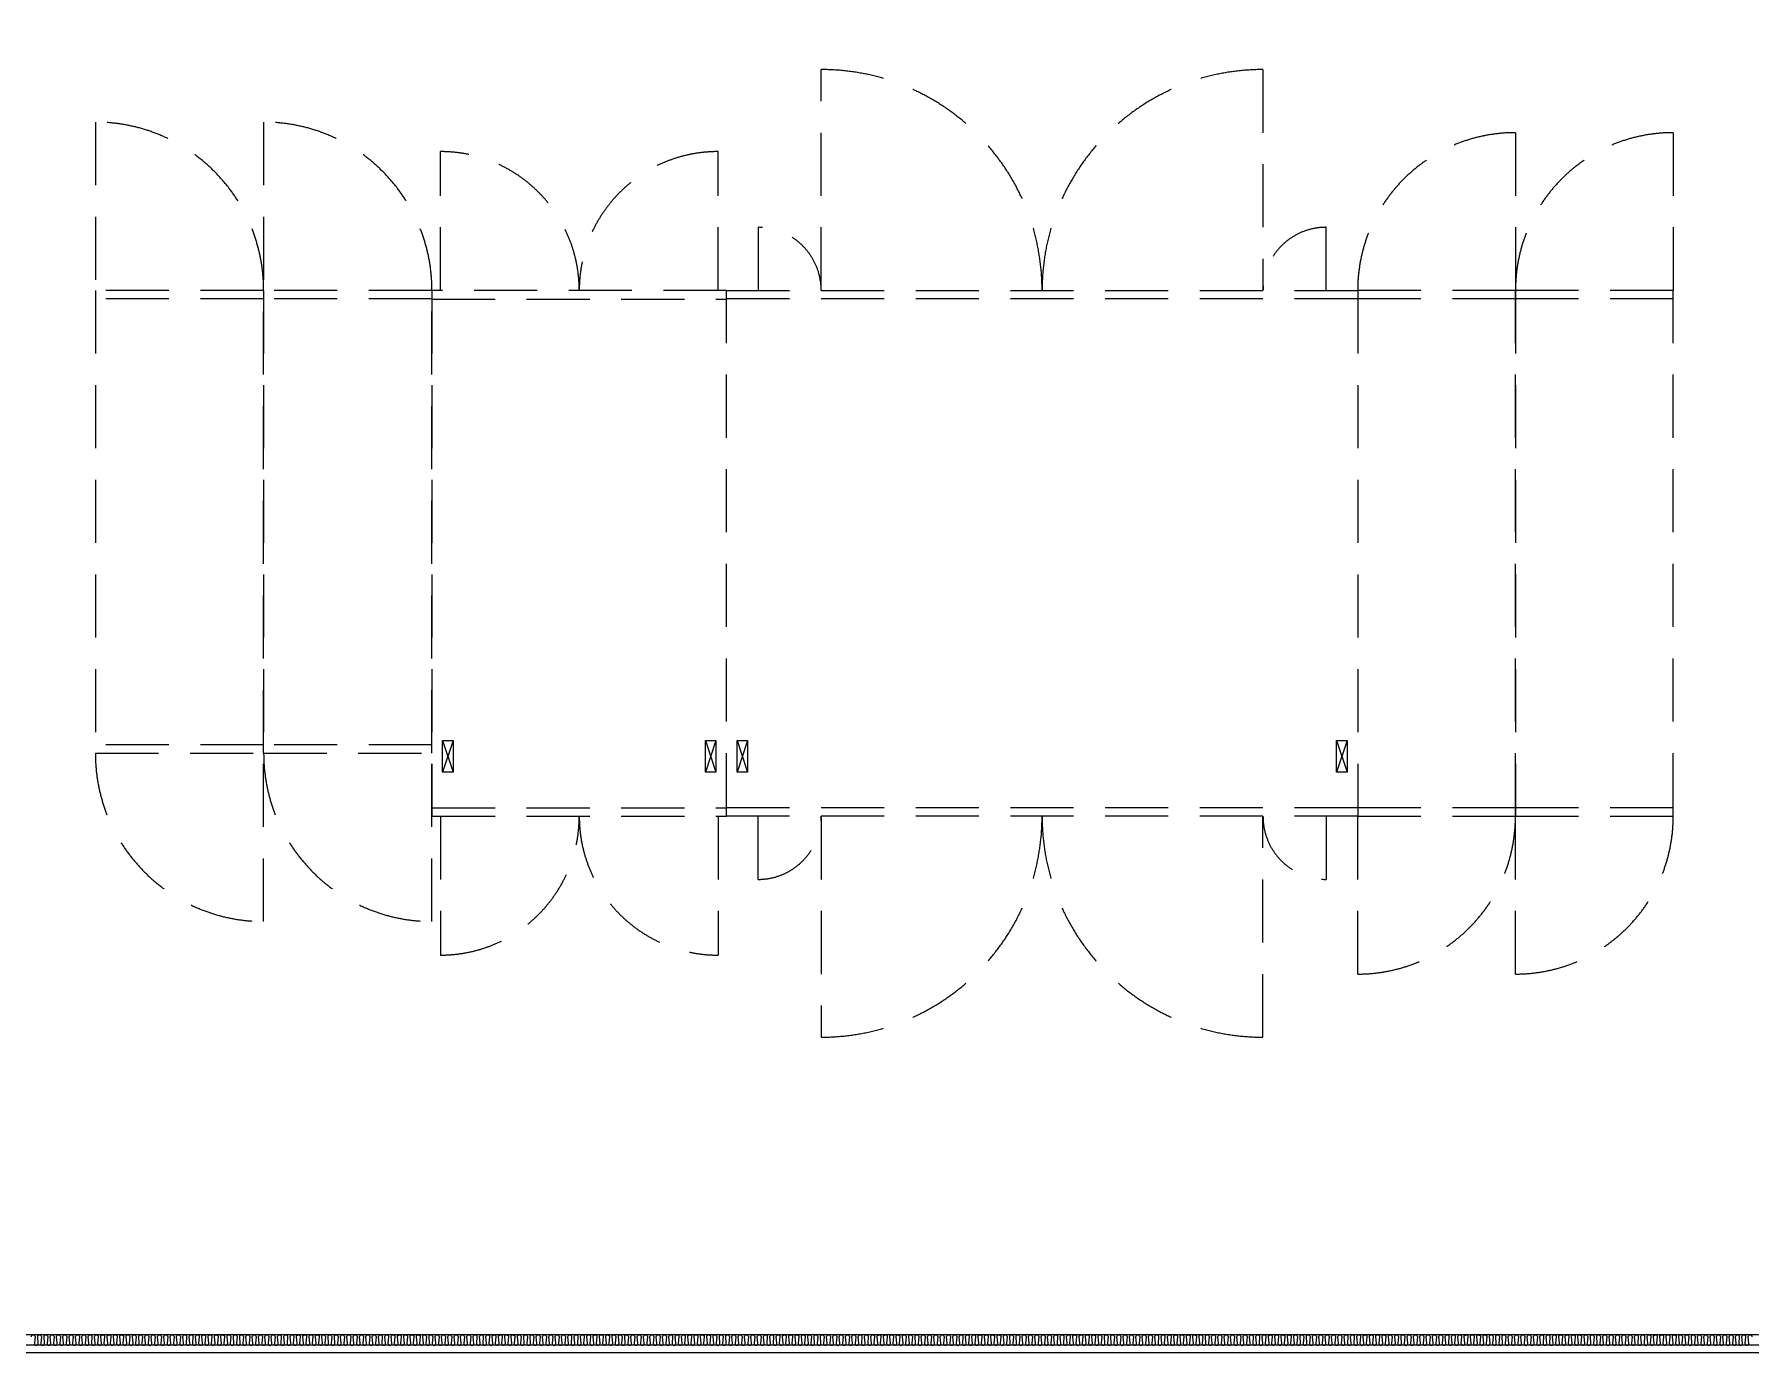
# Model space of a CAD drawing. Header units: millimetres. Extents: x -95754 to 177808, y 34455 to 149960.
# Drawn here: x 119714 to 127872, y 111105 to 117373 of the extents above; entities that cross this region are included whole.
import ezdxf

# ---------------------------------------------------------------- set-up
doc = ezdxf.new("R2010")
doc.units = ezdxf.units.MM
doc.header["$LTSCALE"] = 300
doc.linetypes.add('H1', pattern=[1.5, 1, -0.5])
for name, color, linetype in [('------00 Switch Gear', 8, 'Continuous'), ('A-ETC-전기', 253, 'H1'), ('A-WALL-D', 7, 'Continuous'), ('ISL', 251, 'Continuous')]:
    doc.layers.add(name, color=color, linetype=linetype)
doc.layers.add('A-ETC-AREA', color=21, linetype='Continuous', plot=False)

# ---------------------------------------------------------------- blocks, each defined once
blk = doc.blocks.new('750X2500')
at = {"layer": 'A-ETC-전기'}
for p, q in [((-3250, 750), (-2458, 750)), ((-2460, 750), (-2460, 0)), ((-40, 750), (-40, 0)), ((750, 0), (-42, 0))]:
    blk.add_line(p, q, dxfattribs=at)
blk.add_lwpolyline([(-2500, 750), (-2500, 0), (0, 0), (0, 750)], close=True, dxfattribs=at)
for centre, start, end in [((-2500, 750), 180, 270), ((0, 0), 0, 90)]:
    blk.add_arc(centre, 750, start, end, dxfattribs=at)
blk = doc.blocks.new('1400X2500')
at = {"layer": 'A-ETC-전기'}
for p, q in [((-2458, 0, 0), (-2458, 1400, 0)), ((-40, 0), (-40, 1400)), ((-2500, 1360, 0), (-3160, 1360, 0)), ((-360, 1350, 0), (-210, 1300, 0)), ((-360, 1300, 0), (-210, 1350, 0)), ((0, 1360, 0), (660, 1360, 0)), ((-360, 100, 0), (-210, 50, 0)), ((-360, 50, 0), (-210, 100, 0)), ((-2500, 40, 0), (-3160, 40, 0)), ((0, 40, 0), (660, 40, 0))]:
    blk.add_line(p, q, dxfattribs=at)
for points in [[(0, 0), (0, 1400), (-2500, 1400), (-2500, 0)], [(-210, 1350), (-210, 1300), (-360, 1300), (-360, 1350)], [(-210, 100), (-210, 50), (-360, 50), (-360, 100)]]:
    blk.add_lwpolyline(points, close=True, dxfattribs=at)
for centre, start, end in [((-2500, 1360, 0), 180, 270), ((0, 1360, 0), 270, 0), ((-2500, 40, 0), 90, 180), ((0, 40, 0), 0, 90)]:
    blk.add_arc(centre, 660, start, end, dxfattribs=at)
blk = doc.blocks.new('800x2200')
at = {"layer": 'A-ETC-전기'}
for p, q in [((-2160, 0), (-2160, 800)), ((800, 800), (-42, 800)), ((-40, 0), (-40, 800)), ((-3000, 0), (-2158, 0))]:
    blk.add_line(p, q, dxfattribs=at)
blk.add_lwpolyline([(0, 0), (0, 800), (-2200, 800), (-2200, 0)], close=True, dxfattribs=at)
for centre, start, end in [((-2200, 0), 90, 180), ((0, 800), 270, 0)]:
    blk.add_arc(centre, 800, start, end, dxfattribs=at)

msp = doc.modelspace()

# ---------------------------------------------------------------- linework, layer by layer
at = {"layer": 'A-ETC-AREA'}
msp.add_lwpolyline([(109303.6, 123005), (136703.6, 123005), (136703.6, 111105), (109303.6, 111105)], close=True, dxfattribs=at)
at = {"layer": 'A-ETC-전기'}
for p, q in [((123453.6, 116155), (123453.6, 117205)), ((125553.6, 117205), (125553.6, 116155)), ((123153.6, 116455), (123153.6, 116155)), ((125853.6, 116155), (125853.6, 116455)), ((126003.6, 116115), (123003.6, 116115)), ((123103.6, 114015), (123053.6, 113865)), ((123053.6, 114015), (123103.6, 113865)), ((125953.6, 114015), (125903.6, 113865)), ((125903.6, 114015), (125953.6, 113865)), ((126003.6, 113695), (123003.6, 113695)), ((123153.6, 113355), (123153.6, 113655)), ((123453.6, 113655), (123453.6, 112605)), ((125553.6, 112605), (125553.6, 113655)), ((125853.6, 113655), (125853.6, 113355))]:
    msp.add_line(p, q, dxfattribs=at)
at = {"layer": 'A-ETC-전기', "elevation": 0}
for points in [[(126003.6, 113655), (123003.6, 113655), (123003.6, 116155), (126003.6, 116155)], [(123103.6, 113865), (123053.6, 113865), (123053.6, 114015), (123103.6, 114015)], [(125953.6, 113865), (125903.6, 113865), (125903.6, 114015), (125953.6, 114015)]]:
    msp.add_lwpolyline(points, close=True, dxfattribs=at)
at = {"layer": 'A-ETC-전기'}
for centre, radius, start, end in [((123453.6, 116155), 1050, 0, 90), ((125553.6, 116155), 1050, 90, 180), ((123153.6, 116155), 300, 0, 90), ((125853.6, 116155), 300, 90, 180), ((123153.6, 113655), 300, 270, 0), ((123453.6, 113655), 1050, 270, 0), ((125553.6, 113655), 1050, 180, 270), ((125853.6, 113655), 300, 180, 270)]:
    msp.add_arc(centre, radius, start, end, dxfattribs=at)
at = {"layer": 'A-WALL-D'}
msp.add_line((141303.6, 111140), (109403.6, 111140), dxfattribs=at)
at = {"layer": 'ISL'}
msp.add_line((136553.6, 111190), (109453.6, 111190), dxfattribs=at)
at = {"layer": 'ISL', "elevation": 0}
msp.add_lwpolyline([(119699.6, 111180, -1.108889), (119717.6, 111180), (119714.6, 111150, 0.44469), (119723.6, 111140, 0.44469), (119732.6, 111150), (119729.6, 111180, -1.108889), (119747.6, 111180), (119744.6, 111150, 0.44469), (119753.6, 111140, 0.44469), (119762.6, 111150), (119759.6, 111180, -1.108889), (119777.6, 111180), (119774.6, 111150, 0.44469), (119783.6, 111140, 0.44469), (119792.6, 111150), (119789.6, 111180, -1.108889), (119807.6, 111180), (119804.6, 111150, 0.44469), (119813.6, 111140, 0.44469), (119822.6, 111150), (119819.6, 111180, -1.108889), (119837.6, 111180), (119834.6, 111150, 0.44469), (119843.6, 111140, 0.44469), (119852.6, 111150), (119849.6, 111180, -1.108889), (119867.6, 111180), (119864.6, 111150, 0.44469), (119873.6, 111140, 0.44469), (119882.6, 111150), (119879.6, 111180, -1.108889), (119897.6, 111180), (119894.6, 111150, 0.44469), (119903.6, 111140, 0.44469), (119912.6, 111150), (119909.6, 111180, -1.108889), (119927.6, 111180), (119924.6, 111150, 0.44469), (119933.6, 111140, 0.44469), (119942.6, 111150), (119939.6, 111180, -1.108889), (119957.6, 111180), (119954.6, 111150, 0.44469), (119963.6, 111140, 0.44469), (119972.6, 111150), (119969.6, 111180, -1.108889), (119987.6, 111180), (119984.6, 111150, 0.44469), (119993.6, 111140, 0.44469), (120002.6, 111150), (119999.6, 111180, -1.108889), (120017.6, 111180), (120014.6, 111150, 0.44469), (120023.6, 111140, 0.44469), (120032.6, 111150), (120029.6, 111180, -1.108889), (120047.6, 111180), (120044.6, 111150, 0.44469), (120053.6, 111140, 0.44469), (120062.6, 111150), (120059.6, 111180, -1.108889), (120077.6, 111180), (120074.6, 111150, 0.44469), (120083.6, 111140, 0.44469), (120092.6, 111150), (120089.6, 111180, -1.108889), (120107.6, 111180), (120104.6, 111150, 0.44469), (120113.6, 111140, 0.44469), (120122.6, 111150), (120119.6, 111180, -1.108889), (120137.6, 111180), (120134.6, 111150, 0.44469), (120143.6, 111140, 0.44469), (120152.6, 111150), (120149.6, 111180, -1.108889), (120167.6, 111180), (120164.6, 111150, 0.44469), (120173.6, 111140, 0.44469), (120182.6, 111150), (120179.6, 111180, -1.108889), (120197.6, 111180), (120194.6, 111150, 0.44469), (120203.6, 111140, 0.44469), (120212.6, 111150), (120209.6, 111180, -1.108889), (120227.6, 111180), (120224.6, 111150, 0.44469), (120233.6, 111140, 0.44469), (120242.6, 111150), (120239.6, 111180, -1.108889), (120257.6, 111180), (120254.6, 111150, 0.44469), (120263.6, 111140, 0.44469), (120272.6, 111150), (120269.6, 111180, -1.108889), (120287.6, 111180), (120284.6, 111150, 0.44469), (120293.6, 111140, 0.44469), (120302.6, 111150), (120299.6, 111180, -1.108889), (120317.6, 111180), (120314.6, 111150, 0.44469), (120323.6, 111140, 0.44469), (120332.6, 111150), (120329.6, 111180, -1.108889), (120347.6, 111180), (120344.6, 111150, 0.44469), (120353.6, 111140, 0.44469), (120362.6, 111150), (120359.6, 111180, -1.108889), (120377.6, 111180), (120374.6, 111150, 0.44469), (120383.6, 111140, 0.44469), (120392.6, 111150), (120389.6, 111180, -1.108889), (120407.6, 111180), (120404.6, 111150, 0.44469), (120413.6, 111140, 0.44469), (120422.6, 111150), (120419.6, 111180, -1.108889), (120437.6, 111180), (120434.6, 111150, 0.44469), (120443.6, 111140, 0.44469), (120452.6, 111150), (120449.6, 111180, -1.108889), (120467.6, 111180), (120464.6, 111150, 0.44469), (120473.6, 111140, 0.44469), (120482.6, 111150), (120479.6, 111180, -1.108889), (120497.6, 111180), (120494.6, 111150, 0.44469), (120503.6, 111140, 0.44469), (120512.6, 111150), (120509.6, 111180, -1.108889), (120527.6, 111180), (120524.6, 111150, 0.44469), (120533.6, 111140, 0.44469), (120542.6, 111150), (120539.6, 111180, -1.108889), (120557.6, 111180), (120554.6, 111150, 0.44469), (120563.6, 111140, 0.44469), (120572.6, 111150), (120569.6, 111180, -1.108889), (120587.6, 111180), (120584.6, 111150, 0.44469), (120593.6, 111140, 0.44469), (120602.6, 111150), (120599.6, 111180, -1.108889), (120617.6, 111180), (120614.6, 111150, 0.44469), (120623.6, 111140, 0.44469), (120632.6, 111150), (120629.6, 111180, -1.108889), (120647.6, 111180), (120644.6, 111150, 0.44469), (120653.6, 111140, 0.44469), (120662.6, 111150), (120659.6, 111180, -1.108889), (120677.6, 111180), (120674.6, 111150, 0.44469), (120683.6, 111140, 0.44469), (120692.6, 111150), (120689.6, 111180, -1.108889), (120707.6, 111180), (120704.6, 111150, 0.44469), (120713.6, 111140, 0.44469), (120722.6, 111150), (120719.6, 111180, -1.108889), (120737.6, 111180), (120734.6, 111150, 0.44469), (120743.6, 111140, 0.44469), (120752.6, 111150), (120749.6, 111180, -1.108889), (120767.6, 111180), (120764.6, 111150, 0.44469), (120773.6, 111140, 0.44469), (120782.6, 111150), (120779.6, 111180, -1.108889), (120797.6, 111180), (120794.6, 111150, 0.44469), (120803.6, 111140, 0.44469), (120812.6, 111150), (120809.6, 111180, -1.108889), (120827.6, 111180), (120824.6, 111150, 0.44469), (120833.6, 111140, 0.44469), (120842.6, 111150), (120839.6, 111180, -1.108889), (120857.6, 111180), (120854.6, 111150, 0.44469), (120863.6, 111140, 0.44469), (120872.6, 111150), (120869.6, 111180, -1.108889), (120887.6, 111180), (120884.6, 111150, 0.44469), (120893.6, 111140, 0.44469), (120902.6, 111150), (120899.6, 111180, -1.108889), (120917.6, 111180), (120914.6, 111150, 0.44469), (120923.6, 111140, 0.44469), (120932.6, 111150), (120929.6, 111180, -1.108889), (120947.6, 111180), (120944.6, 111150, 0.44469), (120953.6, 111140, 0.44469), (120962.6, 111150), (120959.6, 111180, -1.108889), (120977.6, 111180), (120974.6, 111150, 0.44469), (120983.6, 111140, 0.44469), (120992.6, 111150), (120989.6, 111180, -1.108889), (121007.6, 111180), (121004.6, 111150, 0.44469), (121013.6, 111140, 0.44469), (121022.6, 111150), (121019.6, 111180, -1.108889), (121037.6, 111180), (121034.6, 111150, 0.44469), (121043.6, 111140, 0.44469), (121052.6, 111150), (121049.6, 111180, -1.108889), (121067.6, 111180), (121064.6, 111150, 0.44469), (121073.6, 111140, 0.44469), (121082.6, 111150), (121079.6, 111180, -1.108889), (121097.6, 111180), (121094.6, 111150, 0.44469), (121103.6, 111140, 0.44469), (121112.6, 111150), (121109.6, 111180, -1.108889), (121127.6, 111180), (121124.6, 111150, 0.44469), (121133.6, 111140, 0.44469), (121142.6, 111150), (121139.6, 111180, -1.108889), (121157.6, 111180), (121154.6, 111150, 0.44469), (121163.6, 111140, 0.44469), (121172.6, 111150), (121169.6, 111180, -1.108889), (121187.6, 111180), (121184.6, 111150, 0.44469), (121193.6, 111140, 0.44469), (121202.6, 111150), (121199.6, 111180, -1.108889), (121217.6, 111180), (121214.6, 111150, 0.44469), (121223.6, 111140, 0.44469), (121232.6, 111150), (121229.6, 111180, -1.108889), (121247.6, 111180), (121244.6, 111150, 0.44469), (121253.6, 111140, 0.44469), (121262.6, 111150), (121259.6, 111180, -1.108889), (121277.6, 111180), (121274.6, 111150, 0.44469), (121283.6, 111140, 0.44469), (121292.6, 111150), (121289.6, 111180, -1.108889), (121307.6, 111180), (121304.6, 111150, 0.44469), (121313.6, 111140, 0.44469), (121322.6, 111150), (121319.6, 111180, -1.108889), (121337.6, 111180), (121334.6, 111150, 0.44469), (121343.6, 111140, 0.44469), (121352.6, 111150), (121349.6, 111180, -1.108889), (121367.6, 111180), (121364.6, 111150, 0.44469), (121373.6, 111140, 0.44469), (121382.6, 111150), (121379.6, 111180, -1.108889), (121397.6, 111180), (121394.6, 111150, 0.44469), (121403.6, 111140, 0.44469), (121412.6, 111150), (121409.6, 111180, -1.108889), (121427.6, 111180), (121424.6, 111150, 0.44469), (121433.6, 111140, 0.44469), (121442.6, 111150), (121439.6, 111180, -1.108889), (121457.6, 111180), (121454.6, 111150, 0.44469), (121463.6, 111140, 0.44469), (121472.6, 111150), (121469.6, 111180, -1.108889), (121487.6, 111180), (121484.6, 111150, 0.44469), (121493.6, 111140, 0.44469), (121502.6, 111150), (121499.6, 111180, -1.108889), (121517.6, 111180), (121514.6, 111150, 0.44469), (121523.6, 111140, 0.44469), (121532.6, 111150), (121529.6, 111180, -1.108889), (121547.6, 111180), (121544.6, 111150, 0.44469), (121553.6, 111140, 0.44469), (121562.6, 111150), (121559.6, 111180, -1.108889), (121577.6, 111180), (121574.6, 111150, 0.44469), (121583.6, 111140, 0.44469), (121592.6, 111150), (121589.6, 111180, -1.108889), (121607.6, 111180), (121604.6, 111150, 0.44469), (121613.6, 111140, 0.44469), (121622.6, 111150), (121619.6, 111180, -1.108889), (121637.6, 111180), (121634.6, 111150, 0.44469), (121643.6, 111140, 0.44469), (121652.6, 111150), (121649.6, 111180, -1.108889), (121667.6, 111180), (121664.6, 111150, 0.44469), (121673.6, 111140, 0.44469), (121682.6, 111150), (121679.6, 111180, -1.108889), (121697.6, 111180), (121694.6, 111150, 0.44469), (121703.6, 111140, 0.44469), (121712.6, 111150), (121709.6, 111180, -1.108889), (121727.6, 111180), (121724.6, 111150, 0.44469), (121733.6, 111140, 0.44469), (121742.6, 111150), (121739.6, 111180, -1.108889), (121757.6, 111180), (121754.6, 111150, 0.44469), (121763.6, 111140, 0.44469), (121772.6, 111150), (121769.6, 111180, -1.108889), (121787.6, 111180), (121784.6, 111150, 0.44469), (121793.6, 111140, 0.44469), (121802.6, 111150), (121799.6, 111180, -1.108889), (121817.6, 111180), (121814.6, 111150, 0.44469), (121823.6, 111140, 0.44469), (121832.6, 111150), (121829.6, 111180, -1.108889), (121847.6, 111180), (121844.6, 111150, 0.44469), (121853.6, 111140, 0.44469), (121862.6, 111150), (121859.6, 111180, -1.108889), (121877.6, 111180), (121874.6, 111150, 0.44469), (121883.6, 111140, 0.44469), (121892.6, 111150), (121889.6, 111180, -1.108889), (121907.6, 111180), (121904.6, 111150, 0.44469), (121913.6, 111140, 0.44469), (121922.6, 111150), (121919.6, 111180, -1.108889), (121937.6, 111180), (121934.6, 111150, 0.44469), (121943.6, 111140, 0.44469), (121952.6, 111150), (121949.6, 111180, -1.108889), (121967.6, 111180), (121964.6, 111150, 0.44469), (121973.6, 111140, 0.44469), (121982.6, 111150), (121979.6, 111180, -1.108889), (121997.6, 111180), (121994.6, 111150, 0.44469), (122003.6, 111140, 0.44469), (122012.6, 111150), (122009.6, 111180, -1.108889), (122027.6, 111180), (122024.6, 111150, 0.44469), (122033.6, 111140, 0.44469), (122042.6, 111150), (122039.6, 111180, -1.108889), (122057.6, 111180), (122054.6, 111150, 0.44469), (122063.6, 111140, 0.44469), (122072.6, 111150), (122069.6, 111180, -1.108889), (122087.6, 111180), (122084.6, 111150, 0.44469), (122093.6, 111140, 0.44469), (122102.6, 111150), (122099.6, 111180, -1.108889), (122117.6, 111180), (122114.6, 111150, 0.44469), (122123.6, 111140, 0.44469), (122132.6, 111150), (122129.6, 111180, -1.108889), (122147.6, 111180), (122144.6, 111150, 0.44469), (122153.6, 111140, 0.44469), (122162.6, 111150), (122159.6, 111180, -1.108889), (122177.6, 111180), (122174.6, 111150, 0.44469), (122183.6, 111140, 0.44469), (122192.6, 111150), (122189.6, 111180, -1.108889), (122207.6, 111180), (122204.6, 111150, 0.44469), (122213.6, 111140, 0.44469), (122222.6, 111150), (122219.6, 111180, -1.108889), (122237.6, 111180), (122234.6, 111150, 0.44469), (122243.6, 111140, 0.44469), (122252.6, 111150), (122249.6, 111180, -1.108889), (122267.6, 111180), (122264.6, 111150, 0.44469), (122273.6, 111140, 0.44469), (122282.6, 111150), (122279.6, 111180, -1.108889), (122297.6, 111180), (122294.6, 111150, 0.44469), (122303.6, 111140, 0.44469), (122312.6, 111150), (122309.6, 111180, -1.108889), (122327.6, 111180), (122324.6, 111150, 0.44469), (122333.6, 111140, 0.44469), (122342.6, 111150), (122339.6, 111180, -1.108889), (122357.6, 111180), (122354.6, 111150, 0.44469), (122363.6, 111140, 0.44469), (122372.6, 111150), (122369.6, 111180, -1.108889), (122387.6, 111180), (122384.6, 111150, 0.44469), (122393.6, 111140, 0.44469), (122402.6, 111150), (122399.6, 111180, -1.108889), (122417.6, 111180), (122414.6, 111150, 0.44469), (122423.6, 111140, 0.44469), (122432.6, 111150), (122429.6, 111180, -1.108889), (122447.6, 111180), (122444.6, 111150, 0.44469), (122453.6, 111140, 0.44469), (122462.6, 111150), (122459.6, 111180, -1.108889), (122477.6, 111180), (122474.6, 111150, 0.44469), (122483.6, 111140, 0.44469), (122492.6, 111150), (122489.6, 111180, -1.108889), (122507.6, 111180), (122504.6, 111150, 0.44469), (122513.6, 111140, 0.44469), (122522.6, 111150), (122519.6, 111180, -1.108889), (122537.6, 111180), (122534.6, 111150, 0.44469), (122543.6, 111140, 0.44469), (122552.6, 111150), (122549.6, 111180, -1.108889), (122567.6, 111180), (122564.6, 111150, 0.44469), (122573.6, 111140, 0.44469), (122582.6, 111150), (122579.6, 111180, -1.108889), (122597.6, 111180), (122594.6, 111150, 0.44469), (122603.6, 111140, 0.44469), (122612.6, 111150), (122609.6, 111180, -1.108889), (122627.6, 111180), (122624.6, 111150, 0.44469), (122633.6, 111140, 0.44469), (122642.6, 111150), (122639.6, 111180, -1.108889), (122657.6, 111180), (122654.6, 111150, 0.44469), (122663.6, 111140, 0.44469), (122672.6, 111150), (122669.6, 111180, -1.108889), (122687.6, 111180), (122684.6, 111150, 0.44469), (122693.6, 111140, 0.44469), (122702.6, 111150), (122699.6, 111180, -1.108889), (122717.6, 111180), (122714.6, 111150, 0.44469), (122723.6, 111140, 0.44469), (122732.6, 111150), (122729.6, 111180, -1.108889), (122747.6, 111180), (122744.6, 111150, 0.44469), (122753.6, 111140, 0.44469), (122762.6, 111150), (122759.6, 111180, -1.108889), (122777.6, 111180), (122774.6, 111150, 0.44469), (122783.6, 111140, 0.44469), (122792.6, 111150), (122789.6, 111180, -1.108889), (122807.6, 111180), (122804.6, 111150, 0.44469), (122813.6, 111140, 0.44469), (122822.6, 111150), (122819.6, 111180, -1.108889), (122837.6, 111180), (122834.6, 111150, 0.44469), (122843.6, 111140, 0.44469), (122852.6, 111150), (122849.6, 111180, -1.108889), (122867.6, 111180), (122864.6, 111150, 0.44469), (122873.6, 111140, 0.44469), (122882.6, 111150), (122879.6, 111180, -1.108889), (122897.6, 111180), (122894.6, 111150, 0.44469), (122903.6, 111140, 0.44469), (122912.6, 111150), (122909.6, 111180, -1.108889), (122927.6, 111180), (122924.6, 111150, 0.44469), (122933.6, 111140, 0.44469), (122942.6, 111150), (122939.6, 111180, -1.108889), (122957.6, 111180), (122954.6, 111150, 0.44469), (122963.6, 111140, 0.44469), (122972.6, 111150), (122969.6, 111180, -1.108889), (122987.6, 111180), (122984.6, 111150, 0.44469), (122993.6, 111140, 0.44469), (123002.6, 111150), (122999.6, 111180, -1.108889), (123017.6, 111180), (123014.6, 111150, 0.44469), (123023.6, 111140, 0.44469), (123032.6, 111150), (123029.6, 111180, -1.108889), (123047.6, 111180), (123044.6, 111150, 0.44469), (123053.6, 111140, 0.44469), (123062.6, 111150), (123059.6, 111180, -1.108889), (123077.6, 111180), (123074.6, 111150, 0.44469), (123083.6, 111140, 0.44469), (123092.6, 111150), (123089.6, 111180, -1.108889), (123107.6, 111180), (123104.6, 111150, 0.44469), (123113.6, 111140, 0.44469), (123122.6, 111150), (123119.6, 111180, -1.108889), (123137.6, 111180), (123134.6, 111150, 0.44469), (123143.6, 111140, 0.44469), (123152.6, 111150), (123149.6, 111180, -1.108889), (123167.6, 111180), (123164.6, 111150, 0.44469), (123173.6, 111140, 0.44469), (123182.6, 111150), (123179.6, 111180, -1.108889), (123197.6, 111180), (123194.6, 111150, 0.44469), (123203.6, 111140, 0.44469), (123212.6, 111150), (123209.6, 111180, -1.108889), (123227.6, 111180), (123224.6, 111150, 0.44469), (123233.6, 111140, 0.44469), (123242.6, 111150), (123239.6, 111180, -1.108889), (123257.6, 111180), (123254.6, 111150, 0.44469), (123263.6, 111140, 0.44469), (123272.6, 111150), (123269.6, 111180, -1.108889), (123287.6, 111180), (123284.6, 111150, 0.44469), (123293.6, 111140, 0.44469), (123302.6, 111150), (123299.6, 111180, -1.108889), (123317.6, 111180), (123314.6, 111150, 0.44469), (123323.6, 111140, 0.44469), (123332.6, 111150), (123329.6, 111180, -1.108889), (123347.6, 111180), (123344.6, 111150, 0.44469), (123353.6, 111140, 0.44469), (123362.6, 111150), (123359.6, 111180, -1.108889), (123377.6, 111180), (123374.6, 111150, 0.44469), (123383.6, 111140, 0.44469), (123392.6, 111150), (123389.6, 111180, -1.108889), (123407.6, 111180), (123404.6, 111150, 0.44469), (123413.6, 111140, 0.44469), (123422.6, 111150), (123419.6, 111180, -1.108889), (123437.6, 111180), (123434.6, 111150, 0.44469), (123443.6, 111140, 0.44469), (123452.6, 111150), (123449.6, 111180, -1.108889), (123467.6, 111180), (123464.6, 111150, 0.44469), (123473.6, 111140, 0.44469), (123482.6, 111150), (123479.6, 111180, -1.108889), (123497.6, 111180), (123494.6, 111150, 0.44469), (123503.6, 111140, 0.44469), (123512.6, 111150), (123509.6, 111180, -1.108889), (123527.6, 111180), (123524.6, 111150, 0.44469), (123533.6, 111140, 0.44469), (123542.6, 111150), (123539.6, 111180, -1.108889), (123557.6, 111180), (123554.6, 111150, 0.44469), (123563.6, 111140, 0.44469), (123572.6, 111150), (123569.6, 111180, -1.108889), (123587.6, 111180), (123584.6, 111150, 0.44469), (123593.6, 111140, 0.44469), (123602.6, 111150), (123599.6, 111180, -1.108889), (123617.6, 111180), (123614.6, 111150, 0.44469), (123623.6, 111140, 0.44469), (123632.6, 111150), (123629.6, 111180, -1.108889), (123647.6, 111180), (123644.6, 111150, 0.44469), (123653.6, 111140, 0.44469), (123662.6, 111150), (123659.6, 111180, -1.108889), (123677.6, 111180), (123674.6, 111150, 0.44469), (123683.6, 111140, 0.44469), (123692.6, 111150), (123689.6, 111180, -1.108889), (123707.6, 111180), (123704.6, 111150, 0.44469), (123713.6, 111140, 0.44469), (123722.6, 111150), (123719.6, 111180, -1.108889), (123737.6, 111180), (123734.6, 111150, 0.44469), (123743.6, 111140, 0.44469), (123752.6, 111150), (123749.6, 111180, -1.108889), (123767.6, 111180), (123764.6, 111150, 0.44469), (123773.6, 111140, 0.44469), (123782.6, 111150), (123779.6, 111180, -1.108889), (123797.6, 111180), (123794.6, 111150, 0.44469), (123803.6, 111140, 0.44469), (123812.6, 111150), (123809.6, 111180, -1.108889), (123827.6, 111180), (123824.6, 111150, 0.44469), (123833.6, 111140, 0.44469), (123842.6, 111150), (123839.6, 111180, -1.108889), (123857.6, 111180), (123854.6, 111150, 0.44469), (123863.6, 111140, 0.44469), (123872.6, 111150), (123869.6, 111180, -1.108889), (123887.6, 111180), (123884.6, 111150, 0.44469), (123893.6, 111140, 0.44469), (123902.6, 111150), (123899.6, 111180, -1.108889), (123917.6, 111180), (123914.6, 111150, 0.44469), (123923.6, 111140, 0.44469), (123932.6, 111150), (123929.6, 111180, -1.108889), (123947.6, 111180), (123944.6, 111150, 0.44469), (123953.6, 111140, 0.44469), (123962.6, 111150), (123959.6, 111180, -1.108889), (123977.6, 111180), (123974.6, 111150, 0.44469), (123983.6, 111140, 0.44469), (123992.6, 111150), (123989.6, 111180, -1.108889), (124007.6, 111180), (124004.6, 111150, 0.44469), (124013.6, 111140, 0.44469), (124022.6, 111150), (124019.6, 111180, -1.108889), (124037.6, 111180), (124034.6, 111150, 0.44469), (124043.6, 111140, 0.44469), (124052.6, 111150), (124049.6, 111180, -1.108889), (124067.6, 111180), (124064.6, 111150, 0.44469), (124073.6, 111140, 0.44469), (124082.6, 111150), (124079.6, 111180, -1.108889), (124097.6, 111180), (124094.6, 111150, 0.44469), (124103.6, 111140, 0.44469), (124112.6, 111150), (124109.6, 111180, -1.108889), (124127.6, 111180), (124124.6, 111150, 0.44469), (124133.6, 111140, 0.44469), (124142.6, 111150), (124139.6, 111180, -1.108889), (124157.6, 111180), (124154.6, 111150, 0.44469), (124163.6, 111140, 0.44469), (124172.6, 111150), (124169.6, 111180, -1.108889), (124187.6, 111180), (124184.6, 111150, 0.44469), (124193.6, 111140, 0.44469), (124202.6, 111150), (124199.6, 111180, -1.108889), (124217.6, 111180), (124214.6, 111150, 0.44469), (124223.6, 111140, 0.44469), (124232.6, 111150), (124229.6, 111180, -1.108889), (124247.6, 111180), (124244.6, 111150, 0.44469), (124253.6, 111140, 0.44469), (124262.6, 111150), (124259.6, 111180, -1.108889), (124277.6, 111180), (124274.6, 111150, 0.44469), (124283.6, 111140, 0.44469), (124292.6, 111150), (124289.6, 111180, -1.108889), (124307.6, 111180), (124304.6, 111150, 0.44469), (124313.6, 111140, 0.44469), (124322.6, 111150), (124319.6, 111180, -1.108889), (124337.6, 111180), (124334.6, 111150, 0.44469), (124343.6, 111140, 0.44469), (124352.6, 111150), (124349.6, 111180, -1.108889), (124367.6, 111180), (124364.6, 111150, 0.44469), (124373.6, 111140, 0.44469), (124382.6, 111150), (124379.6, 111180, -1.108889), (124397.6, 111180), (124394.6, 111150, 0.44469), (124403.6, 111140, 0.44469), (124412.6, 111150), (124409.6, 111180, -1.108889), (124427.6, 111180), (124424.6, 111150, 0.44469), (124433.6, 111140, 0.44469), (124442.6, 111150), (124439.6, 111180, -1.108889), (124457.6, 111180), (124454.6, 111150, 0.44469), (124463.6, 111140, 0.44469), (124472.6, 111150), (124469.6, 111180, -1.108889), (124487.6, 111180), (124484.6, 111150, 0.44469), (124493.6, 111140, 0.44469), (124502.6, 111150), (124499.6, 111180, -1.108889), (124517.6, 111180), (124514.6, 111150, 0.44469), (124523.6, 111140, 0.44469), (124532.6, 111150), (124529.6, 111180, -1.108889), (124547.6, 111180), (124544.6, 111150, 0.44469), (124553.6, 111140, 0.44469), (124562.6, 111150), (124559.6, 111180, -1.108889), (124577.6, 111180), (124574.6, 111150, 0.44469), (124583.6, 111140, 0.44469), (124592.6, 111150), (124589.6, 111180, -1.108889), (124607.6, 111180), (124604.6, 111150, 0.44469), (124613.6, 111140, 0.44469), (124622.6, 111150), (124619.6, 111180, -1.108889), (124637.6, 111180), (124634.6, 111150, 0.44469), (124643.6, 111140, 0.44469), (124652.6, 111150), (124649.6, 111180, -1.108889), (124667.6, 111180), (124664.6, 111150, 0.44469), (124673.6, 111140, 0.44469), (124682.6, 111150), (124679.6, 111180, -1.108889), (124697.6, 111180), (124694.6, 111150, 0.44469), (124703.6, 111140, 0.44469), (124712.6, 111150), (124709.6, 111180, -1.108889), (124727.6, 111180), (124724.6, 111150, 0.44469), (124733.6, 111140, 0.44469), (124742.6, 111150), (124739.6, 111180, -1.108889), (124757.6, 111180), (124754.6, 111150, 0.44469), (124763.6, 111140, 0.44469), (124772.6, 111150), (124769.6, 111180, -1.108889), (124787.6, 111180), (124784.6, 111150, 0.44469), (124793.6, 111140, 0.44469), (124802.6, 111150), (124799.6, 111180, -1.108889), (124817.6, 111180), (124814.6, 111150, 0.44469), (124823.6, 111140, 0.44469), (124832.6, 111150), (124829.6, 111180, -1.108889), (124847.6, 111180), (124844.6, 111150, 0.44469), (124853.6, 111140, 0.44469), (124862.6, 111150), (124859.6, 111180, -1.108889), (124877.6, 111180), (124874.6, 111150, 0.44469), (124883.6, 111140, 0.44469), (124892.6, 111150), (124889.6, 111180, -1.108889), (124907.6, 111180), (124904.6, 111150, 0.44469), (124913.6, 111140, 0.44469), (124922.6, 111150), (124919.6, 111180, -1.108889), (124937.6, 111180), (124934.6, 111150, 0.44469), (124943.6, 111140, 0.44469), (124952.6, 111150), (124949.6, 111180, -1.108889), (124967.6, 111180), (124964.6, 111150, 0.44469), (124973.6, 111140, 0.44469), (124982.6, 111150), (124979.6, 111180, -1.108889), (124997.6, 111180), (124994.6, 111150, 0.44469), (125003.6, 111140, 0.44469), (125012.6, 111150), (125009.6, 111180, -1.108889), (125027.6, 111180), (125024.6, 111150, 0.44469), (125033.6, 111140, 0.44469), (125042.6, 111150), (125039.6, 111180, -1.108889), (125057.6, 111180), (125054.6, 111150, 0.44469), (125063.6, 111140, 0.44469), (125072.6, 111150), (125069.6, 111180, -1.108889), (125087.6, 111180), (125084.6, 111150, 0.44469), (125093.6, 111140, 0.44469), (125102.6, 111150), (125099.6, 111180, -1.108889), (125117.6, 111180), (125114.6, 111150, 0.44469), (125123.6, 111140, 0.44469), (125132.6, 111150), (125129.6, 111180, -1.108889), (125147.6, 111180), (125144.6, 111150, 0.44469), (125153.6, 111140, 0.44469), (125162.6, 111150), (125159.6, 111180, -1.108889), (125177.6, 111180), (125174.6, 111150, 0.44469), (125183.6, 111140, 0.44469), (125192.6, 111150), (125189.6, 111180, -1.108889), (125207.6, 111180), (125204.6, 111150, 0.44469), (125213.6, 111140, 0.44469), (125222.6, 111150), (125219.6, 111180, -1.108889), (125237.6, 111180), (125234.6, 111150, 0.44469), (125243.6, 111140, 0.44469), (125252.6, 111150), (125249.6, 111180, -1.108889), (125267.6, 111180), (125264.6, 111150, 0.44469), (125273.6, 111140, 0.44469), (125282.6, 111150), (125279.6, 111180, -1.108889), (125297.6, 111180), (125294.6, 111150, 0.44469), (125303.6, 111140, 0.44469), (125312.6, 111150), (125309.6, 111180, -1.108889), (125327.6, 111180), (125324.6, 111150, 0.44469), (125333.6, 111140, 0.44469), (125342.6, 111150), (125339.6, 111180, -1.108889), (125357.6, 111180), (125354.6, 111150, 0.44469), (125363.6, 111140, 0.44469), (125372.6, 111150), (125369.6, 111180, -1.108889), (125387.6, 111180), (125384.6, 111150, 0.44469), (125393.6, 111140, 0.44469), (125402.6, 111150), (125399.6, 111180, -1.108889), (125417.6, 111180), (125414.6, 111150, 0.44469), (125423.6, 111140, 0.44469), (125432.6, 111150), (125429.6, 111180, -1.108889), (125447.6, 111180), (125444.6, 111150, 0.44469), (125453.6, 111140, 0.44469), (125462.6, 111150), (125459.6, 111180, -1.108889), (125477.6, 111180), (125474.6, 111150, 0.44469), (125483.6, 111140, 0.44469), (125492.6, 111150), (125489.6, 111180, -1.108889), (125507.6, 111180), (125504.6, 111150, 0.44469), (125513.6, 111140, 0.44469), (125522.6, 111150), (125519.6, 111180, -1.108889), (125537.6, 111180), (125534.6, 111150, 0.44469), (125543.6, 111140, 0.44469), (125552.6, 111150), (125549.6, 111180, -1.108889), (125567.6, 111180), (125564.6, 111150, 0.44469), (125573.6, 111140, 0.44469), (125582.6, 111150), (125579.6, 111180, -1.108889), (125597.6, 111180), (125594.6, 111150, 0.44469), (125603.6, 111140, 0.44469), (125612.6, 111150), (125609.6, 111180, -1.108889), (125627.6, 111180), (125624.6, 111150, 0.44469), (125633.6, 111140, 0.44469), (125642.6, 111150), (125639.6, 111180, -1.108889), (125657.6, 111180), (125654.6, 111150, 0.44469), (125663.6, 111140, 0.44469), (125672.6, 111150), (125669.6, 111180, -1.108889), (125687.6, 111180), (125684.6, 111150, 0.44469), (125693.6, 111140, 0.44469), (125702.6, 111150), (125699.6, 111180, -1.108889), (125717.6, 111180), (125714.6, 111150, 0.44469), (125723.6, 111140, 0.44469), (125732.6, 111150), (125729.6, 111180, -1.108889), (125747.6, 111180), (125744.6, 111150, 0.44469), (125753.6, 111140, 0.44469), (125762.6, 111150), (125759.6, 111180, -1.108889), (125777.6, 111180), (125774.6, 111150, 0.44469), (125783.6, 111140, 0.44469), (125792.6, 111150), (125789.6, 111180, -1.108889), (125807.6, 111180), (125804.6, 111150, 0.44469), (125813.6, 111140, 0.44469), (125822.6, 111150), (125819.6, 111180, -1.108889), (125837.6, 111180), (125834.6, 111150, 0.44469), (125843.6, 111140, 0.44469), (125852.6, 111150), (125849.6, 111180, -1.108889), (125867.6, 111180), (125864.6, 111150, 0.44469), (125873.6, 111140, 0.44469), (125882.6, 111150), (125879.6, 111180, -1.108889), (125897.6, 111180), (125894.6, 111150, 0.44469), (125903.6, 111140, 0.44469), (125912.6, 111150), (125909.6, 111180, -1.108889), (125927.6, 111180), (125924.6, 111150, 0.44469), (125933.6, 111140, 0.44469), (125942.6, 111150), (125939.6, 111180, -1.108889), (125957.6, 111180), (125954.6, 111150, 0.44469), (125963.6, 111140, 0.44469), (125972.6, 111150), (125969.6, 111180, -1.108889), (125987.6, 111180), (125984.6, 111150, 0.44469), (125993.6, 111140, 0.44469), (126002.6, 111150), (125999.6, 111180, -1.108889), (126017.6, 111180), (126014.6, 111150, 0.44469), (126023.6, 111140, 0.44469), (126032.6, 111150), (126029.6, 111180, -1.108889), (126047.6, 111180), (126044.6, 111150, 0.44469), (126053.6, 111140, 0.44469), (126062.6, 111150), (126059.6, 111180, -1.108889), (126077.6, 111180), (126074.6, 111150, 0.44469), (126083.6, 111140, 0.44469), (126092.6, 111150), (126089.6, 111180, -1.108889), (126107.6, 111180), (126104.6, 111150, 0.44469), (126113.6, 111140, 0.44469), (126122.6, 111150), (126119.6, 111180, -1.108889), (126137.6, 111180), (126134.6, 111150, 0.44469), (126143.6, 111140, 0.44469), (126152.6, 111150), (126149.6, 111180, -1.108889), (126167.6, 111180), (126164.6, 111150, 0.44469), (126173.6, 111140, 0.44469), (126182.6, 111150), (126179.6, 111180, -1.108889), (126197.6, 111180), (126194.6, 111150, 0.44469), (126203.6, 111140, 0.44469), (126212.6, 111150), (126209.6, 111180, -1.108889), (126227.6, 111180), (126224.6, 111150, 0.44469), (126233.6, 111140, 0.44469), (126242.6, 111150), (126239.6, 111180, -1.108889), (126257.6, 111180), (126254.6, 111150, 0.44469), (126263.6, 111140, 0.44469), (126272.6, 111150), (126269.6, 111180, -1.108889), (126287.6, 111180), (126284.6, 111150, 0.44469), (126293.6, 111140, 0.44469), (126302.6, 111150), (126299.6, 111180, -1.108889), (126317.6, 111180), (126314.6, 111150, 0.44469), (126323.6, 111140, 0.44469), (126332.6, 111150), (126329.6, 111180, -1.108889), (126347.6, 111180), (126344.6, 111150, 0.44469), (126353.6, 111140, 0.44469), (126362.6, 111150), (126359.6, 111180, -1.108889), (126377.6, 111180), (126374.6, 111150, 0.44469), (126383.6, 111140, 0.44469), (126392.6, 111150), (126389.6, 111180, -1.108889), (126407.6, 111180), (126404.6, 111150, 0.44469), (126413.6, 111140, 0.44469), (126422.6, 111150), (126419.6, 111180, -1.108889), (126437.6, 111180), (126434.6, 111150, 0.44469), (126443.6, 111140, 0.44469), (126452.6, 111150), (126449.6, 111180, -1.108889), (126467.6, 111180), (126464.6, 111150, 0.44469), (126473.6, 111140, 0.44469), (126482.6, 111150), (126479.6, 111180, -1.108889), (126497.6, 111180), (126494.6, 111150, 0.44469), (126503.6, 111140, 0.44469), (126512.6, 111150), (126509.6, 111180, -1.108889), (126527.6, 111180), (126524.6, 111150, 0.44469), (126533.6, 111140, 0.44469), (126542.6, 111150), (126539.6, 111180, -1.108889), (126557.6, 111180), (126554.6, 111150, 0.44469), (126563.6, 111140, 0.44469), (126572.6, 111150), (126569.6, 111180, -1.108889), (126587.6, 111180), (126584.6, 111150, 0.44469), (126593.6, 111140, 0.44469), (126602.6, 111150), (126599.6, 111180, -1.108889), (126617.6, 111180), (126614.6, 111150, 0.44469), (126623.6, 111140, 0.44469), (126632.6, 111150), (126629.6, 111180, -1.108889), (126647.6, 111180), (126644.6, 111150, 0.44469), (126653.6, 111140, 0.44469), (126662.6, 111150), (126659.6, 111180, -1.108889), (126677.6, 111180), (126674.6, 111150, 0.44469), (126683.6, 111140, 0.44469), (126692.6, 111150), (126689.6, 111180, -1.108889), (126707.6, 111180), (126704.6, 111150, 0.44469), (126713.6, 111140, 0.44469), (126722.6, 111150), (126719.6, 111180, -1.108889), (126737.6, 111180), (126734.6, 111150, 0.44469), (126743.6, 111140, 0.44469), (126752.6, 111150), (126749.6, 111180, -1.108889), (126767.6, 111180), (126764.6, 111150, 0.44469), (126773.6, 111140, 0.44469), (126782.6, 111150), (126779.6, 111180, -1.108889), (126797.6, 111180), (126794.6, 111150, 0.44469), (126803.6, 111140, 0.44469), (126812.6, 111150), (126809.6, 111180, -1.108889), (126827.6, 111180), (126824.6, 111150, 0.44469), (126833.6, 111140, 0.44469), (126842.6, 111150), (126839.6, 111180, -1.108889), (126857.6, 111180), (126854.6, 111150, 0.44469), (126863.6, 111140, 0.44469), (126872.6, 111150), (126869.6, 111180, -1.108889), (126887.6, 111180), (126884.6, 111150, 0.44469), (126893.6, 111140, 0.44469), (126902.6, 111150), (126899.6, 111180, -1.108889), (126917.6, 111180), (126914.6, 111150, 0.44469), (126923.6, 111140, 0.44469), (126932.6, 111150), (126929.6, 111180, -1.108889), (126947.6, 111180), (126944.6, 111150, 0.44469), (126953.6, 111140, 0.44469), (126962.6, 111150), (126959.6, 111180, -1.108889), (126977.6, 111180), (126974.6, 111150, 0.44469), (126983.6, 111140, 0.44469), (126992.6, 111150), (126989.6, 111180, -1.108889), (127007.6, 111180), (127004.6, 111150, 0.44469), (127013.6, 111140, 0.44469), (127022.6, 111150), (127019.6, 111180, -1.108889), (127037.6, 111180), (127034.6, 111150, 0.44469), (127043.6, 111140, 0.44469), (127052.6, 111150), (127049.6, 111180, -1.108889), (127067.6, 111180), (127064.6, 111150, 0.44469), (127073.6, 111140, 0.44469), (127082.6, 111150), (127079.6, 111180, -1.108889), (127097.6, 111180), (127094.6, 111150, 0.44469), (127103.6, 111140, 0.44469), (127112.6, 111150), (127109.6, 111180, -1.108889), (127127.6, 111180), (127124.6, 111150, 0.44469), (127133.6, 111140, 0.44469), (127142.6, 111150), (127139.6, 111180, -1.108889), (127157.6, 111180), (127154.6, 111150, 0.44469), (127163.6, 111140, 0.44469), (127172.6, 111150), (127169.6, 111180, -1.108889), (127187.6, 111180), (127184.6, 111150, 0.44469), (127193.6, 111140, 0.44469), (127202.6, 111150), (127199.6, 111180, -1.108889), (127217.6, 111180), (127214.6, 111150, 0.44469), (127223.6, 111140, 0.44469), (127232.6, 111150), (127229.6, 111180, -1.108889), (127247.6, 111180), (127244.6, 111150, 0.44469), (127253.6, 111140, 0.44469), (127262.6, 111150), (127259.6, 111180, -1.108889), (127277.6, 111180), (127274.6, 111150, 0.44469), (127283.6, 111140, 0.44469), (127292.6, 111150), (127289.6, 111180, -1.108889), (127307.6, 111180), (127304.6, 111150, 0.44469), (127313.6, 111140, 0.44469), (127322.6, 111150), (127319.6, 111180, -1.108889), (127337.6, 111180), (127334.6, 111150, 0.44469), (127343.6, 111140, 0.44469), (127352.6, 111150), (127349.6, 111180, -1.108889), (127367.6, 111180), (127364.6, 111150, 0.44469), (127373.6, 111140, 0.44469), (127382.6, 111150), (127379.6, 111180, -1.108889), (127397.6, 111180), (127394.6, 111150, 0.44469), (127403.6, 111140, 0.44469), (127412.6, 111150), (127409.6, 111180, -1.108889), (127427.6, 111180), (127424.6, 111150, 0.44469), (127433.6, 111140, 0.44469), (127442.6, 111150), (127439.6, 111180, -1.108889), (127457.6, 111180), (127454.6, 111150, 0.44469), (127463.6, 111140, 0.44469), (127472.6, 111150), (127469.6, 111180, -1.108889), (127487.6, 111180), (127484.6, 111150, 0.44469), (127493.6, 111140, 0.44469), (127502.6, 111150), (127499.6, 111180, -1.108889), (127517.6, 111180), (127514.6, 111150, 0.44469), (127523.6, 111140, 0.44469), (127532.6, 111150), (127529.6, 111180, -1.108889), (127547.6, 111180), (127544.6, 111150, 0.44469), (127553.6, 111140, 0.44469), (127562.6, 111150), (127559.6, 111180, -1.108889), (127577.6, 111180), (127574.6, 111150, 0.44469), (127583.6, 111140, 0.44469), (127592.6, 111150), (127589.6, 111180, -1.108889), (127607.6, 111180), (127604.6, 111150, 0.44469), (127613.6, 111140, 0.44469), (127622.6, 111150), (127619.6, 111180, -1.108889), (127637.6, 111180), (127634.6, 111150, 0.44469), (127643.6, 111140, 0.44469), (127652.6, 111150), (127649.6, 111180, -1.108889), (127667.6, 111180), (127664.6, 111150, 0.44469), (127673.6, 111140, 0.44469), (127682.6, 111150), (127679.6, 111180, -1.108889), (127697.6, 111180), (127694.6, 111150, 0.44469), (127703.6, 111140, 0.44469), (127712.6, 111150), (127709.6, 111180, -1.108889), (127727.6, 111180), (127724.6, 111150, 0.44469), (127733.6, 111140, 0.44469), (127742.6, 111150), (127739.6, 111180, -1.108889), (127757.6, 111180), (127754.6, 111150, 0.44469), (127763.6, 111140, 0.44469), (127772.6, 111150), (127769.6, 111180, -1.108889), (127787.6, 111180), (127784.6, 111150, 0.44469), (127793.6, 111140, 0.44469), (127802.6, 111150), (127799.6, 111180, -1.108889), (127817.6, 111180), (127814.6, 111150, 0.44469), (127823.6, 111140, 0.44469), (127832.6, 111150), (127829.6, 111180, -1.108889), (127847.6, 111180), (127844.6, 111150, 0.44469), (127853.6, 111140, 0.44469), (127862.6, 111150), (127859.6, 111180, -1.108889), (127877.6, 111180)], format="xyb", dxfattribs=at)

# ---------------------------------------------------------------- block references
at = {"layer": '------00 Switch Gear'}
for name, p, rotation in [('800x2200', (120803.6, 116155), 90), ('800x2200', (121603.6, 116155), 90), ('1400X2500', (121603.6, 113655), 270)]:
    msp.add_blockref(name, p, dxfattribs=dict(at, rotation=rotation))
at = {"layer": 'A-ETC-전기', "rotation": 270}
for p in [(126003.6, 113655), (126753.6, 113655)]:
    msp.add_blockref('750X2500', p, dxfattribs=at)

doc.saveas('drawing.dxf')
